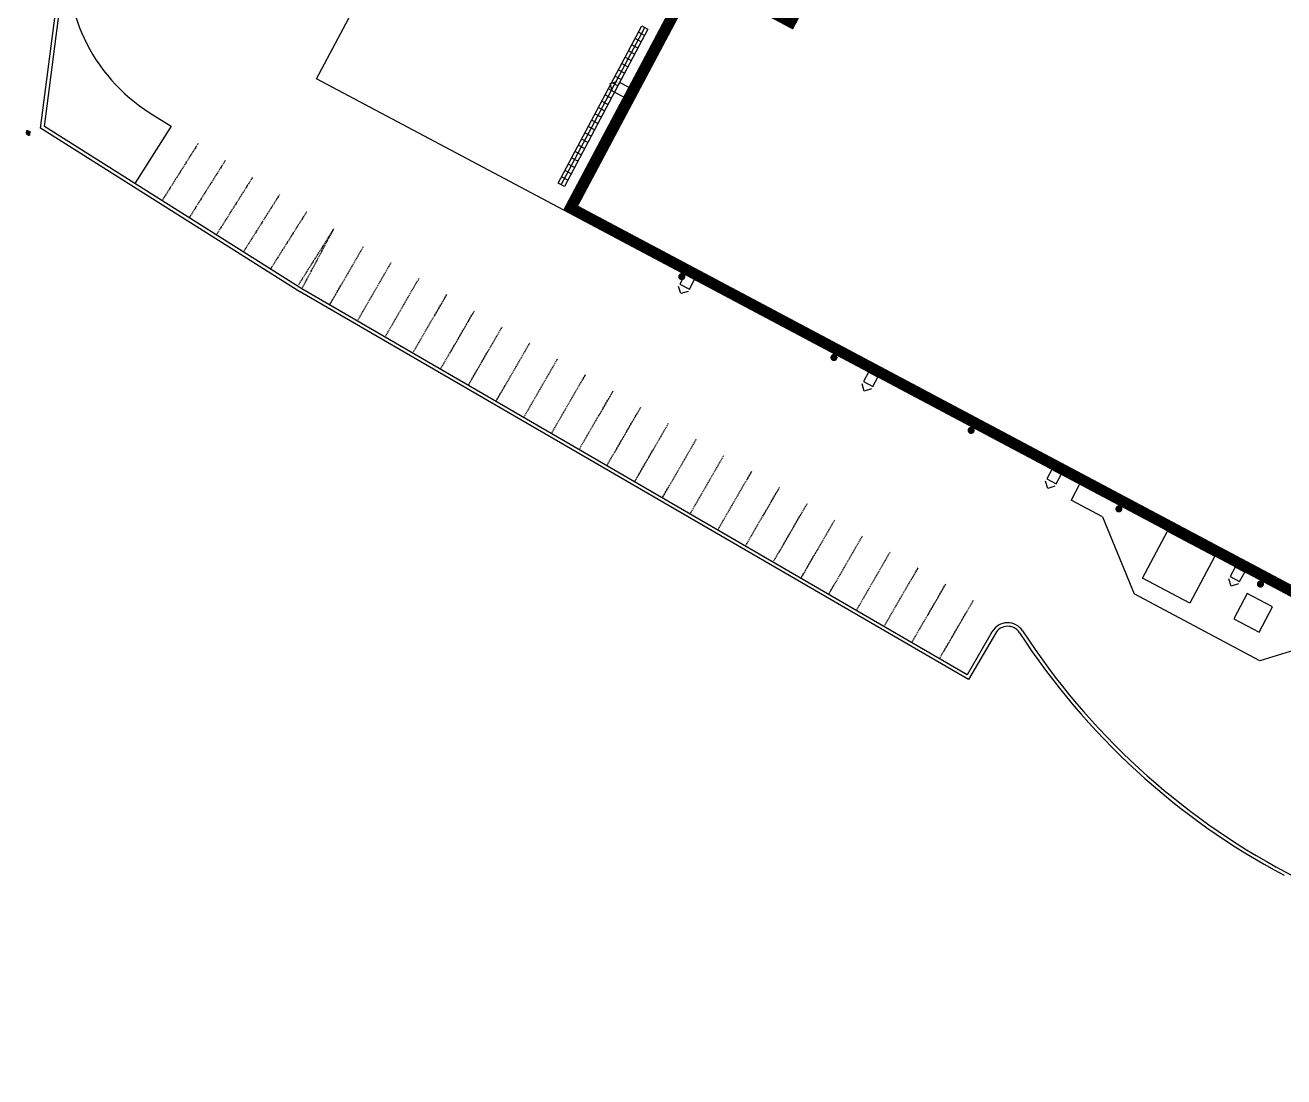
# Model space of a CAD drawing. Header units: feet. Extents: x 4566 to 6562, y 3176 to 5478.
# Drawn here: x 4565.8 to 4919.2, y 3817.7 to 4113 of the extents above; entities that cross this region are included whole.
import ezdxf

# ---------------------------------------------------------------- set-up
doc = ezdxf.new("R2010")
doc.units = ezdxf.units.FT
doc.header["$MEASUREMENT"] = 0
doc.linetypes.add('HIDDEN', pattern=[0.375, 0.25, -0.125])
for name, color, linetype in [('BLDG-CANOPIES', 11, 'Continuous'), ('BLDG-EXTENTS', 11, 'Continuous'), ('BLDG-EXTERIOR-STRUCTURES', 7, 'Continuous'), ('C-STRM-DRN', 5, 'Continuous'), ('ECTR-LITE-BLDG-EXTR', 1, 'Continuous'), ('P7DRS-RD', 92, 'Continuous'), ('PKNG-EOP', 254, 'Continuous'), ('PKNG-STRP-NO-PARKING-EXTENTS', 7, 'Continuous'), ('PKNG-STRP-STALLS', 7, 'HIDDEN'), ('PLNT-TURF', 92, 'Continuous'), ('UTL-HYDRANTS', 1, 'Continuous')]:
    doc.layers.add(name, color=color, linetype=linetype)

# ---------------------------------------------------------------- blocks, each defined once
blk = doc.blocks.new('Light_Fixture_Wall_250-W')
at = {"layer": 'ECTR-LITE-BLDG-EXTR'}
for p, q in [((-1.5, 3.75), (0, 5.25)), ((0, 5.25), (1.5, 3.75))]:
    blk.add_line(p, q, dxfattribs=at)
blk.add_lwpolyline([(1.5, 0), (1.5, 3), (-1.5, 3), (-1.5, 0)], close=True, dxfattribs=at)
blk = doc.blocks.new('I_UTILITY_FIRE_HYDRANT_P')
at = {"color": 0, "linetype": 'ByBlock', "lineweight": -2}
for p, q in [((-8.749999999999998, 0.9510565162951631), (-8.75, 9.325873406851315e-15)), ((-7.499999999999999, 0.9510565162951615), (-8.75, 0.9510565162951629)), ((-7.5, 7.965850201685498e-15), (-8.75, 9.325873406851315e-15)), ((-8.75, 9.2148511043888e-15), (-8.750000000000002, -0.9510565162951443)), ((-7.500000000000002, -1.249999999999992), (-7.499999999999998, 1.250000000000008)), ((-7.249999999999998, 1.250000000000008), (-7.499999999999998, 1.250000000000008)), ((-7.249999999999998, 2.000000000000008), (-7.250000000000002, -1.999999999999992)), ((-4.308421984903516, 3.000000000000004), (-6.249999999999996, 3.000000000000007)), ((-0.9510565162951519, 0.3090169943749475), (1.77635683940025e-15, 1)), ((-0.5877852522924716, -0.8090169943749475), (-0.9510565162951519, 0.3090169943749475)), ((1.77635683940025e-15, 1), (0.9510565162951554, 0.3090169943749472)), ((0.9510565162951554, 0.3090169943749473), (0.5877852522924751, -0.8090169943749476)), ((4.308421984903525, 2.999999999999999), (6.25, 2.999999999999998)), ((7.25, -2.000000000000002), (7.25, 1.999999999999998)), ((7.25, 1.249999999999998), (7.5, 1.249999999999998)), ((7.5, 1.249999999999998), (7.5, -1.250000000000002)), ((7.5, 0.9510565162951515), (8.75, 0.9510565162951512)), ((8.75, -2.331468351712829e-15), (8.75, 0.9510565162951512)), ((-7.500000000000001, -0.9510565162951456), (-8.75, -0.9510565162951443)), ((-7.250000000000002, -1.249999999999992), (-7.500000000000002, -1.249999999999992)), ((-4.308421984903523, -2.999999999999996), (-6.250000000000004, -2.999999999999993)), ((-3, -4.308421984903521), (-3, -6.25)), ((-2, -7.25), (2, -7.25)), ((-1.25, -7.25), (-1.25, -7.5)), ((1.25, -7.5), (-1.25, -7.5)), ((-0.9510565162951536, -7.5), (-0.9510565162951536, -8.75)), ((-0.9510565162951536, -8.75), (0, -8.75)), ((0.5877852522924751, -0.8090169943749476), (-0.5877852522924716, -0.8090169943749473)), ((0, -7.5), (0, -8.75)), ((0, -8.75), (0.9510565162951536, -8.75)), ((0.9510565162951536, -7.5), (0.9510565162951536, -8.75)), ((1.25, -7.25), (1.25, -7.5)), ((3, -4.308421984903522), (3, -6.25)), ((4.308421984903521, -3.000000000000001), (6.25, -3.000000000000002)), ((7.25, -1.250000000000002), (7.5, -1.250000000000002)), ((7.5, -2.05391259555654e-15), (8.75, -2.414735078559715e-15)), ((7.5, -0.9510565162951556), (8.75, -0.9510565162951559)), ((8.75, -0.9510565162951563), (8.75, -2.414735078559715e-15))]:
    blk.add_line(p, q, dxfattribs=at)
for radius in [5.25, 4.25, 1.625]:
    blk.add_circle((1.77635683940025e-15, 0), radius, dxfattribs=at)
for centre, radius, start, end in [((-6.249999999999998, 2.000000000000007), 1, 89.9999999999999, 180), ((0, 0), 6.25, 28.68540201411889, 151.314597985881), ((6.25, 1.999999999999998), 1, 0, 90), ((-6.250000000000002, -1.999999999999993), 1, 179.9999999999999, 269.9999999999999), ((0, 0), 6.25, 208.6854020141189, 241.314597985881), ((-2, -6.25), 1, 180, 270), ((2, -6.25), 1, 270, 0), ((0, 0), 6.25, 298.6854020141188, 331.314597985881), ((6.25, -2.000000000000002), 1, 270, 0)]:
    blk.add_arc(centre, radius, start, end, dxfattribs=at)
for points, knots in [([(-4.051286747571826, 0.9638250696304702), (-4.061262967728353, 0.9649900841826174), (-4.067548618470793, 0.977722912500991), (-4.071883112359752, 1.025060432383699), (-4.069810382197883, 1.059314041900602), (-4.05676818217504, 1.146339205836758), (-4.045691111282718, 1.198357864308253), (-4.010609617216385, 1.330698350690151), (-3.986609363516751, 1.403221042397037), (-3.956082955533299, 1.487853962890036), (-3.946498145065799, 1.5133548261587), (-3.930091122789872, 1.55555964541306), (-3.923226759389157, 1.572829603989244), (-3.910514196164632, 1.604185735073665), (-3.904311103421231, 1.619227183518368), (-3.89160849298737, 1.649517759787188), (-3.884728039386912, 1.665634640372853), (-3.868544652838277, 1.702832758484648), (-3.858824234120942, 1.724611708704791), (-3.827903875629587, 1.791880709713195), (-3.806768162328986, 1.835114733925998), (-3.743322513117454, 1.956025291533804), (-3.711344702074912, 2.007416295090204), (-3.661483150845459, 2.083401468448832), (-3.635608442417425, 2.117863580363938), (-3.597237749963252, 2.160407358968925), (-3.583276956641461, 2.172899630753398), (-3.560578733948477, 2.186535000712111), (-3.551931095968905, 2.187682128089005), (-3.546219574352531, 2.18316508912594)], [0, 0, 0, 0, 0.185870730838596, 0.185870730838596, 0.3733343903633866, 0.3733343903633866, 0.5677116081026011, 0.5677116081026011, 0.8231242128603288, 0.8231242128603288, 0.9336673492891366, 0.9336673492891366, 1.007549734701007, 1.007549734701007, 1.07194678697078, 1.07194678697078, 1.14155356558103, 1.14155356558103, 1.237498652971599, 1.237498652971599, 1.442129977944316, 1.442129977944316, 1.815046653273199, 1.815046653273199, 2.285394810310206, 2.285394810310206, 2.623416378169838, 2.623416378169838, 2.959053374163294, 2.959053374163294, 2.959053374163294, 2.959053374163294]), ([(-2.571738123073086, 0.7315230286607199), (-2.813615263324508, 0.7388640052910213), (-3.106920374769969, 0.7870245538638123), (-3.707453650114568, 0.9012876322716513), (-3.934977045560082, 0.9502425209961127), (-4.051286747589876, 0.9638250696260242)], [6.191079066227696e-05, 6.191079066227696e-05, 6.191079066227696e-05, 6.191079066227696e-05, 1.097237405152109, 1.097237405152109, 2.458179465722594, 2.458179465722594, 2.458179465722594, 2.458179465722594]), ([(-3.546219574468871, 2.183165089318265), (-3.470538485629644, 2.123311612429056), (-3.32480315042921, 2.025981141844614), (-2.857386861249532, 1.713100544993313), (-2.549194944625413, 1.50209116713728), (-2.335758360403319, 1.301228572300999)], [0.0189937173555643, 0.0189937173555643, 0.0189937173555643, 0.0189937173555643, 1.804809571325223, 1.804809571325223, 4.044345681741126, 4.044345681741126, 4.044345681741126, 4.044345681741126]), ([(-2.335758360421058, 1.301228572100691), (-2.315541923685419, 1.282203127347758), (-2.299988159629079, 1.256490502320221), (-2.280185236458646, 1.195528420770965), (-2.275777611033106, 1.16116437276625), (-2.277653169309147, 1.094759338522458), (-2.281935832005896, 1.064068826128835), (-2.292877666125507, 1.019107329099468), (-2.296962330650127, 1.005045017754546), (-2.304946415596055, 0.981404221122933), (-2.308518728061648, 0.9717781633472699), (-2.316057751477254, 0.9531655862679199), (-2.319995563687595, 0.9441791802918498), (-2.329633162070315, 0.9237721180037626), (-2.335495441541921, 0.9124636631208037), (-2.354157436450066, 0.8795547817808613), (-2.368001235560838, 0.8589936131107276), (-2.402636899428702, 0.8156695353614632), (-2.424025930929591, 0.7944880925805468), (-2.468171898867414, 0.7610599333572979), (-2.490595497344936, 0.7487545044179393), (-2.532957834477019, 0.7341416767390032), (-2.552705310455113, 0.7309453823712561), (-2.571738123073017, 0.731523028660792)], [0, 0, 0, 0, 0.1258730209680606, 0.1258730209680606, 0.2478314787581916, 0.2478314787581916, 0.3450658520518149, 0.3450658520518149, 0.3893875602107477, 0.3893875602107477, 0.4202065589311733, 0.4202065589311733, 0.4496330947651197, 0.4496330947651197, 0.4880450728529412, 0.4880450728529412, 0.5645710982888283, 0.5645710982888283, 0.6648534477620065, 0.6648534477620065, 0.7619275108266277, 0.7619275108266277, 0.8482629304626004, 0.8482629304626004, 0.8482629304626004, 0.8482629304626004]), ([(-2.183165089125931, 3.546219574352529), (-2.189395552359218, 3.554097616965825), (-2.18483670937575, 3.567545712477598), (-2.154428978084042, 3.604083343813094), (-2.128742376961519, 3.626838661829579), (-2.057984065330629, 3.679152517304978), (-2.013368647233546, 3.708102591514744), (-1.894983429538967, 3.776875084512423), (-1.826731400301948, 3.811185629467049), (-1.7453014582193, 3.849444711368933), (-1.720492140397991, 3.860699060234348), (-1.679047309794029, 3.8789408574175), (-1.661981767064743, 3.88629872432839), (-1.630820494480917, 3.899481717587606), (-1.615798335343563, 3.905731378838554), (-1.585397561481134, 3.918167948747788), (-1.56913599052908, 3.924699088902891), (-1.531389566593937, 3.939558748095942), (-1.50911614921505, 3.948085417492773), (-1.439685787272339, 3.973787789103528), (-1.394169509373441, 3.989413654602299), (-1.263809985377939, 4.030047481009481), (-1.204859331235534, 4.043774681080547), (-1.115872258888936, 4.062246871437292), (-1.073207684069059, 4.06831908267579), (-1.015992512886985, 4.071269900191507), (-0.997287371167193, 4.070231498654143), (-0.9715956414183164, 4.063823094028845), (-0.964669696414628, 4.058519432119331), (-0.9638250696304631, 4.051286747571831)], [0, 0, 0, 0, 0.1858707308386437, 0.1858707308386437, 0.3733343903635247, 0.3733343903635247, 0.5677116081027659, 0.5677116081027659, 0.8231242128604076, 0.8231242128604076, 0.9336673492890136, 0.9336673492890136, 1.007549734700745, 1.007549734700745, 1.071946786971002, 1.071946786971002, 1.141553565583239, 1.141553565583239, 1.237498652976416, 1.237498652976416, 1.442129977954591, 1.442129977954591, 1.815046653292308, 1.815046653292308, 2.285394810337199, 2.285394810337199, 2.623416378202705, 2.623416378202705, 2.959053374202118, 2.959053374202118, 2.959053374202118, 2.959053374202118]), ([(-1.301228572100836, 2.335758360421058), (-1.467070683830803, 2.511982180862661), (-1.640414066609072, 2.753434864603907), (-1.984259020351979, 3.258872213509682), (-2.110526022360787, 3.454371883097089), (-2.183165089141835, 3.54621957436215)], [6.1910790663185e-05, 6.1910790663185e-05, 6.1910790663185e-05, 6.1910790663185e-05, 1.097237405152072, 1.097237405152072, 2.458179465722489, 2.458179465722489, 2.458179465722489, 2.458179465722489]), ([(-0.7315230286607619, 2.571738123073063), (-0.7306808701534369, 2.543989922565567), (-0.7378642696355122, 2.514810179009367), (-0.7669681896329621, 2.457700696489808), (-0.7881505791787848, 2.430284983289278), (-0.8364322491729936, 2.384655753246081), (-0.8611620184389075, 2.365982583648914), (-0.9006916429854339, 2.341927049311649), (-0.9135234926808256, 2.334871787584726), (-0.93588566089851, 2.323800820580705), (-0.9452183179967371, 2.319520176220373), (-0.9637102920455156, 2.311689991332944), (-0.9728490943666763, 2.308120096445731), (-0.9940938776655202, 2.300504935488478), (-1.006235420365577, 2.296653907923589), (-1.042701536672194, 2.286579837916911), (-1.067029522696682, 2.281829940349712), (-1.12215538465404, 2.275686303976395), (-1.152257255697176, 2.275833091368081), (-1.20711044705692, 2.283411726589588), (-1.23166757784734, 2.29056635288315), (-1.271955103244476, 2.310188219192114), (-1.288178798841987, 2.321891671945397), (-1.301228572100735, 2.335758360421065)], [0, 0, 0, 0, 0.1258730209699152, 0.1258730209699152, 0.2478314787622561, 0.2478314787622561, 0.3450658520571158, 0.3450658520571158, 0.3893875602163909, 0.3893875602163909, 0.4202065589372208, 0.4202065589372208, 0.4496330947716183, 0.4496330947716183, 0.4880450728601258, 0.4880450728601258, 0.5645710982970364, 0.5645710982970364, 0.6648534477719215, 0.6648534477719215, 0.7619275108388546, 0.7619275108388546, 0.848262930476104, 0.848262930476104, 0.848262930476104, 0.848262930476104]), ([(-0.9638250695767301, 4.051286747790099), (-0.952633257836883, 3.955449337278342), (-0.9184058498245005, 3.783575857733275), (-0.8091326138437509, 3.231822638282042), (-0.74041418166785, 2.864691882154335), (-0.7315230285065724, 2.571738123202135)], [0.01899371735556366, 0.01899371735556366, 0.01899371735556366, 0.01899371735556366, 1.804809571325323, 1.804809571325323, 4.044345681741321, 4.044345681741321, 4.044345681741321, 4.044345681741321]), ([(1.301228572100792, 2.335758360421072), (1.282203127347564, 2.315541923685117), (1.256490502319961, 2.299988159629027), (1.195528420771074, 2.280185236458695), (1.161164372766327, 2.275777611033113), (1.094759338522479, 2.277653169309153), (1.064068826128892, 2.281935832005879), (1.019107329099402, 2.29287766612553), (1.005045017754515, 2.296962330650138), (0.9814042211229292, 2.304946415596061), (0.971778163347345, 2.308518728061614), (0.9531655862678168, 2.316057751477297), (0.9441791802917656, 2.319995563687637), (0.9237721180037308, 2.329633162070336), (0.9124636631207359, 2.335495441541958), (0.8795547817809997, 2.354157436449996), (0.8589936131106342, 2.368001235560888), (0.8156695353609873, 2.402636899429109), (0.7944880925800142, 2.424025930930222), (0.7610599333570942, 2.468171898867779), (0.7487545044178265, 2.490595497345215), (0.7341416767390392, 2.532957834477003), (0.7309453823712335, 2.552705310454968), (0.7315230286607743, 2.571738123073043)], [0, 0, 0, 0, 0.125873020970022, 0.125873020970022, 0.2478314787627043, 0.2478314787627043, 0.3450658520580574, 0.3450658520580574, 0.389387560217448, 0.389387560217448, 0.4202065589378015, 0.4202065589378015, 0.4496330947713021, 0.4496330947713021, 0.4880450728584949, 0.4880450728584949, 0.5645710982920736, 0.5645710982920736, 0.664853447762237, 0.664853447762237, 0.7619275108245371, 0.7619275108245371, 0.8482629304580972, 0.8482629304580972, 0.8482629304580972, 0.8482629304580972]), ([(0.731523028660602, 2.571738123073184), (0.7388640052909068, 2.813615263324605), (0.7870245538638141, 3.106920374769989), (0.9012876322716483, 3.70745365011457), (0.9502425209961096, 3.934977045560084), (0.9638250696260222, 4.051286747589879)], [6.19107907077057e-05, 6.19107907077057e-05, 6.19107907077057e-05, 6.19107907077057e-05, 1.097237405152137, 1.097237405152137, 2.458179465722634, 2.458179465722634, 2.458179465722634, 2.458179465722634]), ([(0.9638250696304667, 4.051286747571826), (0.9649900841826149, 4.061262967728353), (0.9777229125009903, 4.067548618470791), (1.025060432383697, 4.07188311235975), (1.059314041900603, 4.069810382197883), (1.146339205836757, 4.056768182175041), (1.19835786430825, 4.045691111282719), (1.330698350690128, 4.010609617216391), (1.403221042397004, 3.986609363516761), (1.487853962890021, 3.956082955533302), (1.513354826158638, 3.946498145065826), (1.55555964541308, 3.930091122789867), (1.572829603989319, 3.923226759389129), (1.604185735073779, 3.910514196164588), (1.619227183518607, 3.904311103421131), (1.649517759787164, 3.891608492987379), (1.665634640372847, 3.884728039386915), (1.702832758484588, 3.868544652838303), (1.724611708704781, 3.858824234120947), (1.79188070971324, 3.827903875629567), (1.835114733926019, 3.806768162328976), (1.956025291533704, 3.743322513117508), (2.00741629509011, 3.711344702074968), (2.083401468448816, 3.661483150845464), (2.117863580363942, 3.635608442417428), (2.160407358968936, 3.597237749963249), (2.172899630753399, 3.583276956641455), (2.186535000712112, 3.560578733948468), (2.187682128088992, 3.5519310959689), (2.183165089125932, 3.546219574352532)], [0, 0, 0, 0, 0.1858707308386025, 0.1858707308386025, 0.3733343903634176, 0.3733343903634176, 0.5677116081026621, 0.5677116081026621, 0.8231242128603582, 0.8231242128603582, 0.9336673492890485, 0.9336673492890485, 1.007549734700714, 1.007549734700714, 1.071946786971089, 1.071946786971089, 1.141553565583029, 1.141553565583029, 1.23749865297561, 1.23749865297561, 1.442129977952642, 1.442129977952642, 1.815046653288918, 1.815046653288918, 2.285394810333692, 2.285394810333692, 2.62341637819888, 2.62341637819888, 2.959053374198062, 2.959053374198062, 2.959053374198062, 2.959053374198062]), ([(2.183165089318262, 3.546219574468872), (2.123311612429049, 3.470538485629641), (2.025981141844607, 3.324803150429207), (1.713100544993317, 2.857386861249544), (1.502091167137342, 2.54919494462542), (1.301228572301056, 2.335758360403316)], [0.01899371735556174, 0.01899371735556174, 0.01899371735556174, 0.01899371735556174, 1.804809571325323, 1.804809571325323, 4.044345681741326, 4.044345681741326, 4.044345681741326, 4.044345681741326]), ([(2.571738123072992, 0.731523028660816), (2.543989922565723, 0.7306808701535009), (2.514810179009469, 0.7378642696354619), (2.457700696489677, 0.7669681896330354), (2.430284983289177, 0.7881505791788871), (2.384655753246076, 0.8364322491730134), (2.365982583648952, 0.8611620184388328), (2.341927049311607, 0.9006916429855027), (2.334871787584689, 0.9135234926808972), (2.323800820580656, 0.9358856608986106), (2.319520176220315, 0.9452183179968651), (2.311689991332933, 0.9637102920455397), (2.308120096445705, 0.9728490943667353), (2.300504935488487, 0.9940938776655015), (2.296653907923567, 1.006235420365636), (2.286579837916889, 1.042701536672291), (2.281829940349658, 1.067029522696958), (2.275686303976368, 1.122155384654567), (2.275833091368089, 1.152257255697788), (2.283411726589742, 1.207110447057642), (2.290566352883431, 1.23166757784794), (2.310188219192199, 1.271955103244555), (2.321891671945446, 1.288178798841991), (2.335758360421057, 1.301228572100689)], [0, 0, 0, 0, 0.1258730209688835, 0.1258730209688835, 0.2478314787602461, 0.2478314787602461, 0.3450658520541918, 0.3450658520541918, 0.3893875602128223, 0.3893875602128223, 0.4202065589332784, 0.4202065589332784, 0.4496330947673295, 0.4496330947673295, 0.4880450728548661, 0.4880450728548661, 0.5645710982892336, 0.5645710982892336, 0.6648534477604012, 0.6648534477604012, 0.7619275108233513, 0.7619275108233513, 0.8482629304583662, 0.8482629304583662, 0.8482629304583662, 0.8482629304583662]), ([(2.33575836042106, 1.301228572100826), (2.511982180862724, 1.467070683830849), (2.753434864603967, 1.640414066609115), (3.258872213509683, 1.984259020351981), (3.454371883097087, 2.110526022360789), (3.546219574362148, 2.183165089141837)], [6.191079065893971e-05, 6.191079065893971e-05, 6.191079065893971e-05, 6.191079065893971e-05, 1.097237405152443, 1.097237405152443, 2.458179465723502, 2.458179465723502, 2.458179465723502, 2.458179465723502]), ([(4.051286747790098, 0.9638250695767328), (3.955449337278338, 0.952633257836885), (3.783575857733272, 0.9184058498245016), (3.231822638282065, 0.8091326138437563), (2.864691882154338, 0.7404141816679006), (2.571738123202094, 0.7315230285066203)], [0.01899371735556089, 0.01899371735556089, 0.01899371735556089, 0.01899371735556089, 1.804809571325379, 1.804809571325379, 4.044345681741321, 4.044345681741321, 4.044345681741321, 4.044345681741321]), ([(3.546219574352532, 2.183165089125937), (3.554097616965828, 2.189395552359224), (3.567545712477596, 2.184836709375753), (3.604083343813095, 2.154428978084042), (3.626838661829581, 2.128742376961509), (3.679152517304974, 2.057984065330628), (3.708102591514749, 2.013368647233558), (3.776875084512419, 1.894983429538994), (3.811185629467033, 1.826731400301979), (3.849444711368928, 1.745301458219308), (3.860699060234335, 1.720492140398026), (3.878940857417488, 1.67904730979406), (3.886298724328341, 1.661981767064864), (3.899481717587619, 1.630820494480893), (3.905731378838578, 1.615798335343509), (3.918167948747676, 1.585397561481414), (3.924699088902866, 1.569135990529162), (3.939558748096017, 1.531389566593762), (3.948085417492784, 1.509116149215017), (3.973787789103513, 1.439685787272377), (3.989413654602298, 1.394169509373459), (4.030047481009536, 1.263809985377784), (4.043774681080578, 1.204859331235383), (4.062246871437292, 1.115872258888945), (4.068319082675794, 1.073207684069068), (4.071269900191512, 1.015992512886989), (4.070231498654142, 0.9972873711671961), (4.063823094028844, 0.9715956414183177), (4.058519432119336, 0.9646696964146293), (4.051286747571837, 0.9638250696304642)], [0, 0, 0, 0, 0.1858707308386482, 0.1858707308386482, 0.3733343903635528, 0.3733343903635528, 0.5677116081028347, 0.5677116081028347, 0.823124212860455, 0.823124212860455, 0.9336673492889739, 0.9336673492889739, 1.00754973470042, 1.00754973470042, 1.071946786970085, 1.071946786970085, 1.141553565580708, 1.141553565580708, 1.237498652971964, 1.237498652971964, 1.442129977946258, 1.442129977946258, 1.815046653277593, 1.815046653277593, 2.285394810316361, 2.285394810316361, 2.623416378177482, 2.623416378177482, 2.959053374172533, 2.959053374172533, 2.959053374172533, 2.959053374172533]), ([(-3.546219574352531, -2.183165089125935), (-3.554097616965826, -2.189395552359222), (-3.567545712477596, -2.184836709375756), (-3.604083343813098, -2.154428978084042), (-3.626838661829586, -2.128742376961502), (-3.679152517304975, -2.057984065330624), (-3.708102591514749, -2.01336864723355), (-3.776875084512426, -1.894983429538976), (-3.811185629467044, -1.826731400301953), (-3.849444711368929, -1.745301458219304), (-3.860699060234335, -1.720492140398022), (-3.878940857417502, -1.679047309794026), (-3.886298724328395, -1.661981767064734), (-3.899481717587619, -1.630820494480884), (-3.905731378838581, -1.615798335343495), (-3.918167948747695, -1.585397561481361), (-3.924699088902869, -1.569135990529144), (-3.939558748095992, -1.531389566593816), (-3.948085417492779, -1.509116149215025), (-3.973787789103525, -1.43968578727234), (-3.9894136546023, -1.394169509373444), (-4.030047481009479, -1.263809985377953), (-4.043774681080538, -1.204859331235548), (-4.062246871437287, -1.115872258888938), (-4.068319082675786, -1.073207684069065), (-4.071269900191502, -1.015992512887027), (-4.070231498654155, -0.997287371167201), (-4.063823094028853, -0.9715956414183042), (-4.058519432119324, -0.9646696964146266), (-4.051286747571832, -0.9638250696304627)], [0, 0, 0, 0, 0.1858707308386351, 0.1858707308386351, 0.3733343903635288, 0.3733343903635288, 0.5677116081028342, 0.5677116081028342, 0.823124212860554, 0.823124212860554, 0.9336673492891538, 0.9336673492891538, 1.007549734700793, 1.007549734700793, 1.071946786971132, 1.071946786971132, 1.141553565582751, 1.141553565582751, 1.237498652975202, 1.237498652975202, 1.442129977952065, 1.442129977952065, 1.815046653287371, 1.815046653287371, 2.285394810329185, 2.285394810329185, 2.623416378191975, 2.623416378191975, 2.959053374188604, 2.959053374188604, 2.959053374188604, 2.959053374188604]), ([(-4.051286747790094, -0.9638250695767314), (-3.955449337278343, -0.9526332578368848), (-3.783575857733283, -0.9184058498245009), (-3.231822638282036, -0.8091326138437481), (-2.864691882154307, -0.7404141816678804), (-2.571738123202111, -0.7315230285066026)], [0.01899371735556398, 0.01899371735556398, 0.01899371735556398, 0.01899371735556398, 1.804809571325232, 1.804809571325232, 4.044345681741106, 4.044345681741106, 4.044345681741106, 4.044345681741106]), ([(-2.335758360421059, -1.301228572100836), (-2.511982180862688, -1.467070683830828), (-2.753434864603929, -1.640414066609085), (-3.258872213509669, -1.984259020351969), (-3.454371883097084, -2.110526022360782), (-3.54621957436215, -2.183165089141833)], [6.191079066719541e-05, 6.191079066719541e-05, 6.191079066719541e-05, 6.191079066719541e-05, 1.097237405152241, 1.097237405152241, 2.458179465722985, 2.458179465722985, 2.458179465722985, 2.458179465722985]), ([(-2.571738123073042, -0.7315230286607737), (-2.543989922565633, -0.7306808701534523), (-2.514810179009407, -0.7378642696354842), (-2.457700696489489, -0.7669681896331229), (-2.430284983289047, -0.7881505791790179), (-2.38465575324609, -0.8364322491730114), (-2.365982583649021, -0.8611620184387077), (-2.341927049311613, -0.9006916429854948), (-2.334871787584722, -0.9135234926808273), (-2.323800820580678, -0.9358856608985655), (-2.319520176220347, -0.9452183179967841), (-2.311689991332888, -0.9637102920456408), (-2.308120096445696, -0.9728490943667762), (-2.300504935488545, -0.9940938776653494), (-2.296653907923597, -1.006235420365536), (-2.286579837916893, -1.042701536672275), (-2.281829940349676, -1.067029522696856), (-2.275686303976383, -1.122155384654289), (-2.275833091368067, -1.15225725569744), (-2.283411726589665, -1.207110447057297), (-2.290566352883265, -1.231667577847638), (-2.310188219192211, -1.271955103244667), (-2.321891671945567, -1.288178798842127), (-2.335758360421064, -1.301228572100717)], [0, 0, 0, 0, 0.1258730209695212, 0.1258730209695212, 0.2478314787626063, 0.2478314787626063, 0.345065852057823, 0.345065852057823, 0.389387560216557, 0.389387560216557, 0.420206558936843, 0.420206558936843, 0.4496330947708465, 0.4496330947708465, 0.4880450728581858, 0.4880450728581858, 0.5645710982919151, 0.5645710982919151, 0.6648534477622444, 0.6648534477622444, 0.7619275108240038, 0.7619275108240038, 0.8482629304574306, 0.8482629304574306, 0.8482629304574306, 0.8482629304574306]), ([(-0.9638250696304667, -4.051286747571825), (-0.9649900841826131, -4.061262967728354), (-0.977722912501001, -4.067548618470802), (-1.025060432383698, -4.071883112359761), (-1.05931404190059, -4.069810382197897), (-1.146339205836764, -4.056768182175051), (-1.198357864308267, -4.045691111282719), (-1.330698350690094, -4.010609617216405), (-1.403221042396947, -3.986609363516782), (-1.487853962890018, -3.956082955533303), (-1.513354826158608, -3.946498145065839), (-1.555559645413103, -3.93009112278986), (-1.572829603989417, -3.923226759389089), (-1.604185735073756, -3.910514196164598), (-1.619227183518562, -3.904311103421151), (-1.649517759787296, -3.891608492987324), (-1.665634640372882, -3.884728039386899), (-1.702832758484608, -3.868544652838293), (-1.724611708704784, -3.858824234120944), (-1.791880709713231, -3.82790387562957), (-1.83511473392601, -3.806768162328979), (-1.956025291533227, -3.743322513117756), (-2.007416295089695, -3.711344702075255), (-2.083401468448839, -3.661483150845463), (-2.117863580363945, -3.635608442417426), (-2.160407358968937, -3.597237749963248), (-2.172899630753401, -3.583276956641455), (-2.186535000712114, -3.560578733948468), (-2.187682128088996, -3.551931095968901), (-2.183165089125936, -3.546219574352532)], [0, 0, 0, 0, 0.1858707308386255, 0.1858707308386255, 0.3733343903634762, 0.3733343903634762, 0.5677116081027226, 0.5677116081027226, 0.8231242128603593, 0.8231242128603593, 0.933667349288878, 0.933667349288878, 1.007549734700455, 1.007549734700455, 1.071946786971049, 1.071946786971049, 1.141553565583599, 1.141553565583599, 1.237498652977367, 1.237498652977367, 1.442129977956968, 1.442129977956968, 1.81504665329571, 1.81504665329571, 2.28539481033794, 2.28539481033794, 2.623416378201419, 2.623416378201419, 2.959053374198899, 2.959053374198899, 2.959053374198899, 2.959053374198899]), ([(-2.183165089318267, -3.546219574468872), (-2.123311612429054, -3.47053848562964), (-2.025981141844609, -3.324803150429203), (-1.713100544993318, -2.857386861249541), (-1.502091167137351, -2.54919494462541), (-1.301228572301069, -2.335758360403312)], [0.01899371735556108, 0.01899371735556108, 0.01899371735556108, 0.01899371735556108, 1.804809571325326, 1.804809571325326, 4.044345681741339, 4.044345681741339, 4.044345681741339, 4.044345681741339]), ([(-1.301228572100703, -2.33575836042106), (-1.282203127347675, -2.315541923685319), (-1.256490502320109, -2.299988159629055), (-1.195528420770854, -2.280185236458623), (-1.161164372766118, -2.275777611033109), (-1.094759338522467, -2.277653169309164), (-1.064068826129017, -2.281935832005844), (-1.019107329099427, -2.292877666125518), (-1.005045017754556, -2.296962330650125), (-0.9814042211228688, -2.30494641559608), (-0.9717781633471958, -2.308518728061681), (-0.9531655862679962, -2.316057751477228), (-0.9441791802918704, -2.319995563687587), (-0.9237721180035816, -2.329633162070404), (-0.9124636631207093, -2.335495441541976), (-0.8795547817810583, -2.354157436449957), (-0.8589936131107461, -2.368001235560813), (-0.8156695353612076, -2.402636899428916), (-0.7944880925802735, -2.424025930929951), (-0.761059933357215, -2.468171898867571), (-0.74875450441791, -2.490595497345113), (-0.7341416767391173, -2.532957834476805), (-0.7309453823712388, -2.552705310454769), (-0.7315230286607868, -2.571738123073032)], [0, 0, 0, 0, 0.1258730209686988, 0.1258730209686988, 0.2478314787600641, 0.2478314787600641, 0.3450658520542014, 0.3450658520542014, 0.3893875602128238, 0.3893875602128238, 0.4202065589329329, 0.4202065589329329, 0.4496330947663769, 0.4496330947663769, 0.4880450728538069, 0.4880450728538069, 0.5645710982887138, 0.5645710982887138, 0.6648534477605372, 0.6648534477605372, 0.7619275108251188, 0.7619275108251188, 0.8482629304608732, 0.8482629304608732, 0.8482629304608732, 0.8482629304608732]), ([(-0.7315230286607104, -2.571738123073096), (-0.7388640052910116, -2.813615263324525), (-0.7870245538638141, -3.106920374769975), (-0.9012876322716501, -3.707453650114562), (-0.9502425209961114, -3.934977045560077), (-0.963825069626024, -4.051286747589875)], [6.191079066853292e-05, 6.191079066853292e-05, 6.191079066853292e-05, 6.191079066853292e-05, 1.097237405152151, 1.097237405152151, 2.458179465722719, 2.458179465722719, 2.458179465722719, 2.458179465722719]), ([(0.7315230286608259, -2.571738123072968), (0.7306808701535132, -2.543989922565718), (0.7378642696354643, -2.514810179009455), (0.766968189633003, -2.457700696489745), (0.7881505791788381, -2.430284983289212), (0.8364322491730647, -2.384655753246018), (0.861162018438991, -2.365982583648857), (0.900691642985409, -2.341927049311668), (0.9135234926806728, -2.334871787584802), (0.935885660898574, -2.323800820580677), (0.9452183179968117, -2.31952017622034), (0.9637102920455263, -2.311689991332941), (0.9728490943667136, -2.308120096445719), (0.9940938776656214, -2.300504935488446), (1.006235420365648, -2.296653907923565), (1.042701536672201, -2.286579837916909), (1.067029522696748, -2.2818299403497), (1.122155384654162, -2.275686303976391), (1.152257255697311, -2.275833091368073), (1.207110447056932, -2.283411726589601), (1.231667577847279, -2.290566352883074), (1.271955103244759, -2.31018821919223), (1.28817879884223, -2.321891671945652), (1.301228572100742, -2.335758360421069)], [0, 0, 0, 0, 0.1258730209687933, 0.1258730209687933, 0.2478314787596052, 0.2478314787596052, 0.3450658520532631, 0.3450658520532631, 0.3893875602115779, 0.3893875602115779, 0.4202065589312887, 0.4202065589312887, 0.4496330947645203, 0.4496330947645203, 0.4880450728515077, 0.4880450728515077, 0.5645710982854588, 0.5645710982854588, 0.6648534477562721, 0.6648534477562721, 0.7619275108183076, 0.7619275108183076, 0.8482629304508779, 0.8482629304508779, 0.8482629304508779, 0.8482629304508779]), ([(0.9638250695767301, -4.051286747790096), (0.952633257836883, -3.955449337278339), (0.9184058498244987, -3.783575857733278), (0.8091326138437491, -3.231822638282043), (0.7404141816678838, -2.864691882154319), (0.7315230285066043, -2.571738123202109)], [0.01899371735556084, 0.01899371735556084, 0.01899371735556084, 0.01899371735556084, 1.804809571325303, 1.804809571325303, 4.044345681741268, 4.044345681741268, 4.044345681741268, 4.044345681741268]), ([(2.18316508912593, -3.546219574352537), (2.189395552359215, -3.554097616965831), (2.184836709375755, -3.567545712477583), (2.154428978084034, -3.604083343813093), (2.128742376961494, -3.626838661829593), (2.057984065330622, -3.679152517304977), (2.013368647233548, -3.708102591514748), (1.894983429538915, -3.776875084512458), (1.826731400301856, -3.811185629467093), (1.745301458219298, -3.849444711368935), (1.72049214039799, -3.86069906023435), (1.679047309794022, -3.878940857417505), (1.661981767064717, -3.886298724328403), (1.63082049448092, -3.899481717587604), (1.615798335343573, -3.90573137883855), (1.585397561481216, -3.918167948747755), (1.569135990529102, -3.924699088902885), (1.531389566593855, -3.939558748095975), (1.509116149215032, -3.948085417492778), (1.439685787272346, -3.973787789103524), (1.394169509373445, -3.989413654602303), (1.263809985378114, -4.030047481009432), (1.204859331235701, -4.043774681080514), (1.115872258888913, -4.062246871437299), (1.073207684069054, -4.068319082675789), (1.015992512886998, -4.071269900191504), (0.9972873711671948, -4.070231498654141), (0.9715956414183164, -4.063823094028844), (0.9646696964146244, -4.058519432119337), (0.9638250696304596, -4.051286747571835)], [0, 0, 0, 0, 0.1858707308386011, 0.1858707308386011, 0.3733343903634121, 0.3733343903634121, 0.5677116081026621, 0.5677116081026621, 0.8231242128605223, 0.8231242128605223, 0.9336673492894045, 0.9336673492894045, 1.00754973470134, 1.00754973470134, 1.071946786971844, 1.071946786971844, 1.141553565583903, 1.141553565583903, 1.237498652977029, 1.237498652977029, 1.442129977955244, 1.442129977955244, 1.815046653292268, 1.815046653292268, 2.2853948103345, 2.2853948103345, 2.623416378198037, 2.623416378198037, 2.959053374195363, 2.959053374195363, 2.959053374195363, 2.959053374195363]), ([(1.301228572100831, -2.335758360421059), (1.467070683830837, -2.511982180862705), (1.640414066609097, -2.753434864603947), (1.984259020351974, -3.25887221350968), (2.110526022360787, -3.454371883097092), (2.183165089141838, -3.546219574362155)], [6.191079066292894e-05, 6.191079066292894e-05, 6.191079066292894e-05, 6.191079066292894e-05, 1.097237405152325, 1.097237405152325, 2.458179465723206, 2.458179465723206, 2.458179465723206, 2.458179465723206]), ([(2.335758360421064, -1.301228572100746), (2.315541923685206, -1.282203127347609), (2.299988159629027, -1.256490502320016), (2.280185236458632, -1.19552842077089), (2.275777611033105, -1.161164372766144), (2.277653169309161, -1.094759338522433), (2.281935832005857, -1.064068826128947), (2.29287766612552, -1.01910732909942), (2.296962330650107, -1.005045017754597), (2.304946415596048, -0.9814042211229594), (2.308518728061598, -0.9717781633473959), (2.316057751477368, -0.9531655862676502), (2.319995563687669, -0.9441791802916946), (2.329633162070305, -0.9237721180037906), (2.335495441541932, -0.9124636631207883), (2.354157436450013, -0.8795547817809668), (2.368001235560881, -0.8589936131106461), (2.402636899429023, -0.815669535361087), (2.424025930930078, -0.7944880925801393), (2.468171898867702, -0.7610599333571338), (2.490595497345195, -0.7487545044178598), (2.532957834476958, -0.7341416767390655), (2.552705310454945, -0.7309453823712583), (2.571738123073018, -0.7315230286607992)], [0, 0, 0, 0, 0.1258730209694182, 0.1258730209694182, 0.2478314787617239, 0.2478314787617239, 0.3450658520566438, 0.3450658520566438, 0.3893875602154955, 0.3893875602154955, 0.4202065589352644, 0.4202065589352644, 0.4496330947687913, 0.4496330947687913, 0.4880450728562875, 0.4880450728562875, 0.5645710982906978, 0.5645710982906978, 0.6648534477618887, 0.6648534477618887, 0.7619275108253507, 0.7619275108253507, 0.8482629304602578, 0.8482629304602578, 0.8482629304602578, 0.8482629304602578]), ([(3.546219574468871, -2.183165089318267), (3.470538485629643, -2.123311612429056), (3.324803150429208, -2.025981141844613), (2.85738686124953, -1.713100544993313), (2.549194944625409, -1.502091167137307), (2.335758360403315, -1.301228572301024)], [0.01899371735556116, 0.01899371735556116, 0.01899371735556116, 0.01899371735556116, 1.804809571325272, 1.804809571325272, 4.044345681741252, 4.044345681741252, 4.044345681741252, 4.044345681741252]), ([(2.571738123073093, -0.7315230286607108), (2.813615263324525, -0.7388640052910116), (3.106920374769965, -0.7870245538638139), (3.707453650114557, -0.9012876322716497), (3.934977045560075, -0.9502425209961132), (4.051286747589872, -0.9638250696260251)], [6.191079066645169e-05, 6.191079066645169e-05, 6.191079066645169e-05, 6.191079066645169e-05, 1.097237405152157, 1.097237405152157, 2.45817946572281, 2.45817946572281, 2.45817946572281, 2.45817946572281]), ([(4.051286747571831, -0.9638250696304707), (4.061262967728361, -0.9649900841826184), (4.067548618470791, -0.9777229125010158), (4.07188311235975, -1.025060432383696), (4.069810382197904, -1.059314041900565), (4.056768182175055, -1.146339205836764), (4.045691111282716, -1.19835786430827), (4.010609617216394, -1.330698350690126), (3.986609363516763, -1.403221042396996), (3.956082955533304, -1.487853962890018), (3.946498145065842, -1.513354826158604), (3.930091122789863, -1.555559645413096), (3.923226759389106, -1.572829603989378), (3.910514196164614, -1.604185735073716), (3.90431110342119, -1.619227183518473), (3.891608492987325, -1.649517759787298), (3.884728039386898, -1.665634640372886), (3.868544652838295, -1.702832758484605), (3.858824234120945, -1.724611708704789), (3.827903875629566, -1.791880709713241), (3.806768162328973, -1.835114733926023), (3.743322513117501, -1.956025291533712), (3.711344702074966, -2.007416295090121), (3.661483150845463, -2.083401468448823), (3.635608442417432, -2.117863580363952), (3.597237749963245, -2.160407358968954), (3.583276956641447, -2.172899630753402), (3.560578733948464, -2.186535000712113), (3.551931095968895, -2.187682128088996), (3.546219574352525, -2.183165089125935)], [0, 0, 0, 0, 0.185870730838665, 0.185870730838665, 0.3733343903635741, 0.3733343903635741, 0.5677116081027848, 0.5677116081027848, 0.8231242128604875, 0.8231242128604875, 0.933667349289122, 0.933667349289122, 1.00754973470071, 1.00754973470071, 1.071946786970948, 1.071946786970948, 1.141553565582667, 1.141553565582667, 1.237498652975238, 1.237498652975238, 1.442129977952258, 1.442129977952258, 1.815046653288497, 1.815046653288497, 2.285394810333198, 2.285394810333198, 2.623416378198488, 2.623416378198488, 2.959053374197796, 2.959053374197796, 2.959053374197796, 2.959053374197796])]:
    blk.add_open_spline(points, degree=3, knots=knots, dxfattribs=at)

msp = doc.modelspace()

# ---------------------------------------------------------------- linework, layer by layer
at = {"layer": 'BLDG-CANOPIES'}
for p, q in [((4717.021665243009, 4061.042139502666), (4752.215522398544, 4127.271984878567)), ((5096.739445398181, 3859.264025144272), (4717.021665243009, 4061.042139502666))]:
    msp.add_line(p, q, dxfattribs=at)
at = {"layer": 'BLDG-EXTENTS', "const_width": 3}
msp.add_lwpolyline([(5073.673893590608, 4187.371626969296), (5147.483376826195, 4148.150028383739), (5154.815430400264, 4161.947912837054), (5174.684384013035, 4151.389755690393), (5167.352330438966, 4137.591871237077), (5226.29689282352, 4106.269338368655), (5096.118725633774, 3861.292499194901), (4719.050139293638, 4061.662859267073), (4754.243996449175, 4127.892704642975), (4780.735934599534, 4113.815161780762), (4875.720244633742, 4292.562155578611), (4921.418837943115, 4268.278394141294), (4929.396112231703, 4283.290492426501), (4995.920312475943, 4247.940218128052), (4987.943038187355, 4232.928119842847), (5048.359374913596, 4200.823501259855), (5055.691428487665, 4214.621385713169), (5081.005947164677, 4201.169511422608)], close=True, dxfattribs=at)
at = {"layer": 'BLDG-EXTERIOR-STRUCTURES'}
for p, q in [((4647.553916315394, 4097.956585230244), (4701.517830620546, 4199.509014806626)), ((4717.021665243004, 4061.042139502661), (4647.553916315394, 4097.956585230243))]:
    msp.add_line(p, q, dxfattribs=at)
msp.add_lwpolyline([(4899.816038480492, 3963.90709375339), (4892.777267049386, 3950.661124678209), (4879.531297974205, 3957.699896109315), (4886.570069405311, 3970.945865184497)], close=True, dxfattribs=at)
at = {"layer": 'BLDG-EXTERIOR-STRUCTURES', "flags": 128}
msp.add_lwpolyline([(4908.94962120195, 3953.391502154712), (4905.195609772029, 3946.326985314615), (4912.260126612123, 3942.572973884691), (4916.014138042048, 3949.637490724787)], close=True, dxfattribs=at)
at = {"layer": 'C-STRM-DRN'}
for p, q in [((4715.421850790392, 4068.68678427644), (4738.884422227415, 4112.840014527042)), ((4716.304915395403, 4068.2175328477), (4739.767486832427, 4112.370763098301)), ((4740.650551437438, 4111.901511669561), (4717.187980000415, 4067.74828141896)), ((4739.712048579957, 4110.135382459537), (4737.945919369933, 4111.073885317018)), ((4738.884422227415, 4112.840014527042), (4740.650551437438, 4111.901511669561)), ((4737.835042864996, 4106.603124039489), (4736.068913654972, 4107.541626896969)), ((4738.773545722476, 4108.369253249512), (4737.007416512452, 4109.307756106993)), ((4735.958037150033, 4103.070865619441), (4734.19190794001, 4104.009368476922)), ((4736.896540007515, 4104.836994829465), (4735.130410797491, 4105.775497686946)), ((4734.081031435072, 4099.538607199393), (4732.314902225048, 4100.477110056873)), ((4735.019534292553, 4101.304736409416), (4733.253405082529, 4102.243239266897)), ((4732.20402572011, 4096.006348779344), (4730.437896510086, 4096.944851636825)), ((4733.142528577591, 4097.772477989369), (4731.376399367568, 4098.710980846849)), ((4730.327020005148, 4092.474090359296), (4728.560890795125, 4093.412593216777)), ((4731.265522862629, 4094.24021956932), (4729.499393652605, 4095.178722426801)), ((4728.450014290186, 4088.941831939248), (4726.683885080162, 4089.880334796729)), ((4729.388517147667, 4090.707961149272), (4727.622387937643, 4091.646464006753)), ((4726.573008575225, 4085.4095735192), (4724.806879365201, 4086.348076376681)), ((4727.511511432705, 4087.175702729224), (4725.745382222682, 4088.114205586705)), ((4724.696002860263, 4081.877315099152), (4722.929873650239, 4082.815817956633)), ((4725.634505717743, 4083.643444309176), (4723.868376507719, 4084.581947166657)), ((4722.818997145301, 4078.345056679104), (4721.052867935277, 4079.283559536585)), ((4723.757500002782, 4080.111185889128), (4721.991370792758, 4081.049688746609)), ((4720.941991430339, 4074.812798259056), (4719.175862220315, 4075.751301116537)), ((4721.88049428782, 4076.57892746908), (4720.114365077796, 4077.517430326561)), ((4719.064985715378, 4071.280539839008), (4717.298856505354, 4072.219042696488)), ((4720.003488572858, 4073.046669049032), (4718.237359362834, 4073.985171906513)), ((4717.187980000415, 4067.74828141896), (4715.421850790392, 4068.68678427644)), ((4718.126482857896, 4069.514410628984), (4716.360353647872, 4070.452913486465))]:
    msp.add_line(p, q, dxfattribs=at)
at = {"layer": 'P7DRS-RD', "const_width": 1, "flags": 128}
for points in [[(4749.646037908595, 4042.397467584924, 1), (4750.646037908595, 4042.397467584924, 1)], [(4792.3792388202, 4019.689485101413, 1), (4793.3792388202, 4019.689485101413, 1)], [(4830.887981569703, 3999.226336140804, 1), (4831.887981569703, 3999.226336140804, 1)], [(4872.392018005266, 3977.171518990003, 1), (4873.392018005266, 3977.171518990003, 1)], [(4912.129925230808, 3956.055204696683, 1), (4913.129925230808, 3956.055204696683, 1)]]:
    msp.add_lwpolyline(points, format="xyb", close=True, dxfattribs=at)
at = {"layer": 'PKNG-EOP'}
for p, q in [((4571.134868297072, 4084.590226602309), (4625.164975628762, 4499.621068880001)), ((4643.457977122175, 4038.982446321302), (4571.134868297072, 4084.590226602309)), ((4830.304813509259, 3930.611510493767), (4643.457977122175, 4038.982446321302)), ((4837.328855646233, 3942.721953592937), (4830.304813509259, 3930.611510493767))]:
    msp.add_line(p, q, dxfattribs=at)
msp.add_lwpolyline([(4845.848914129022, 3942.934178030313, 0.1274238262859559), (4919.794637704404, 3875.153693622507), (5026.281920800369, 3818.567449024029, 0.1078614468234346), (5111.875018560273, 3794.551337980387), (5175.946142954212, 3790.788693900284, -0.4509418969651109), (5203.689672378057, 3755.398285869373), (5201.790415368532, 3745.102006295101), (5198.151247063854, 3725.373294438371, -0.06579347655553285), (5195.724635365546, 3717.896006852937)], format="xyb", dxfattribs=at)
msp.add_arc((4841.654013895934, 3940.213367115448), 4.999999999999401, 32.9674287262321, 149.8863194581434, dxfattribs=at)
at = {"layer": 'PKNG-STRP-NO-PARKING-EXTENTS'}
for p, q in [((4600.874936597522, 4088.298193406062), (4606.725284857147, 4084.608896826768)), ((4606.725284857147, 4084.608896826768), (4596.590535675132, 4068.537591372088)), ((4861.844260464971, 3984.084905189221), (4859.498003321274, 3979.669582164171)), ((4868.328649371394, 3974.977067876766), (4859.498003321274, 3979.669582164171)), ((4868.328649371394, 3974.977067876766), (4877.185040830504, 3953.284573084258)), ((4912.507625030985, 3934.514515934639), (4877.185040830504, 3953.284573084258)), ((4932.792365537272, 3940.721713578714), (4912.507625030985, 3934.514515934639))]:
    msp.add_line(p, q, dxfattribs=at)
msp.add_arc((4627.545329181773, 4130.591102497327), 50, 172.5827572575317, 237.7639998653406, dxfattribs=at)
at = {"layer": 'PKNG-STRP-STALLS'}
for p, q in [((4614.338008493574, 4079.808226161603), (4604.203259311559, 4063.736920706923)), ((4621.950732130002, 4075.007555496438), (4611.815982947986, 4058.936250041758)), ((4629.563455766429, 4070.206884831273), (4619.428706584414, 4054.135579376593)), ((4637.176179402856, 4065.406214166108), (4627.041430220841, 4049.334908711428)), ((4644.788903039283, 4060.605543500943), (4634.654153857268, 4044.534238046263)), ((4652.401626675711, 4055.804872835778), (4642.266877493696, 4039.733567381098)), ((4643.457977122175, 4038.982446321302), (4652.373754268244, 4055.760673816531)), ((4651.243261971637, 4034.466990661821), (4660.775890586096, 4050.902592010687)), ((4659.0285468211, 4029.951535002341), (4668.561175435559, 4046.387136351207)), ((4666.813831670562, 4025.43607934286), (4676.346460285022, 4041.871680691726)), ((4674.599116520023, 4020.92062368338), (4684.131745134483, 4037.356225032246)), ((4682.384401369486, 4016.4051680239), (4691.917029983944, 4032.840769372766)), ((4690.169686218947, 4011.889712364419), (4699.702314833406, 4028.325313713285)), ((4697.95497106841, 4007.374256704939), (4707.487599682869, 4023.809858053805)), ((4705.740255917872, 4002.858801045458), (4715.27288453233, 4019.294402394324)), ((4713.525540767332, 3998.343345385978), (4723.058169381792, 4014.778946734844)), ((4721.310825616794, 3993.827889726498), (4730.843454231254, 4010.263491075364)), ((4729.096110466257, 3989.312434067018), (4738.628739080716, 4005.748035415883)), ((4736.88139531572, 3984.796978407537), (4746.414023930179, 4001.232579756403)), ((4744.66668016518, 3980.281522748057), (4754.19930877964, 3996.717124096922)), ((4752.451965014643, 3975.766067088576), (4761.984593629101, 3992.201668437442)), ((4760.237249864105, 3971.250611429095), (4769.769878478564, 3987.686212777961)), ((4768.022534713567, 3966.735155769615), (4777.555163328026, 3983.170757118481)), ((4775.807819563029, 3962.219700110134), (4785.340448177488, 3978.655301459)), ((4783.59310441249, 3957.704244450655), (4793.125733026949, 3974.139845799521)), ((4791.378389261951, 3953.188788791174), (4800.911017876411, 3969.62439014004)), ((4799.163674111414, 3948.673333131694), (4808.696302725873, 3965.108934480559)), ((4806.948958960877, 3944.157877472213), (4816.481587575336, 3960.593478821079)), ((4814.734243810338, 3939.642421812733), (4824.266872424798, 3956.078023161599)), ((4822.5195286598, 3935.126966153253), (4832.052157274259, 3951.562567502118))]:
    msp.add_line(p, q, dxfattribs=at)
at = {"layer": 'PLNT-TURF'}
for p, q in [((4570.060706635945, 4084.085373962526), (4624.17334327137, 4499.750162906867)), ((4642.92456927049, 4038.136588139476), (4570.060706635945, 4084.085373962526)), ((4830.668127863702, 3929.244761548329), (4642.956259826678, 4038.117414671362)), ((4838.193887296174, 3942.220236297439), (4830.668127863702, 3929.244761548329))]:
    msp.add_line(p, q, dxfattribs=at)
for centre, radius, start, end in [((4841.654013895934, 3940.213367115448), 3.999999999999401, 32.9674287262321, 149.8863194581434), ((5013.644923452492, 4051.766614624914), 201, 212.9674287262354, 242.0142838783123)]:
    msp.add_arc(centre, radius, start, end, dxfattribs=at)

# ---------------------------------------------------------------- block references
for p, rotation in [((4734.618593820776, 4094.157062190617), 62.01428387831066), ((4752.344249443488, 4042.272082353043), 152.014283878311), ((4803.85340785384, 4014.900646514614), 152.0142838783119), ((4855.362566264192, 3987.529210676185), 152.0142838783133), ((4906.880555320592, 3960.153082323463), 152.0142838783112)]:
    msp.add_blockref('Light_Fixture_Wall_250-W', p, dxfattribs=dict(rotation=rotation))
at = {"layer": 'UTL-HYDRANTS', "xscale": 0.08333333333262224, "yscale": 0.08333333333262224, "zscale": 0.08333333333262224, "rotation": 119.1144948410396}
msp.add_blockref('I_UTILITY_FIRE_HYDRANT_P', (4566.56194913476, 4082.728345592257), dxfattribs=at)

doc.saveas('drawing.dxf')
